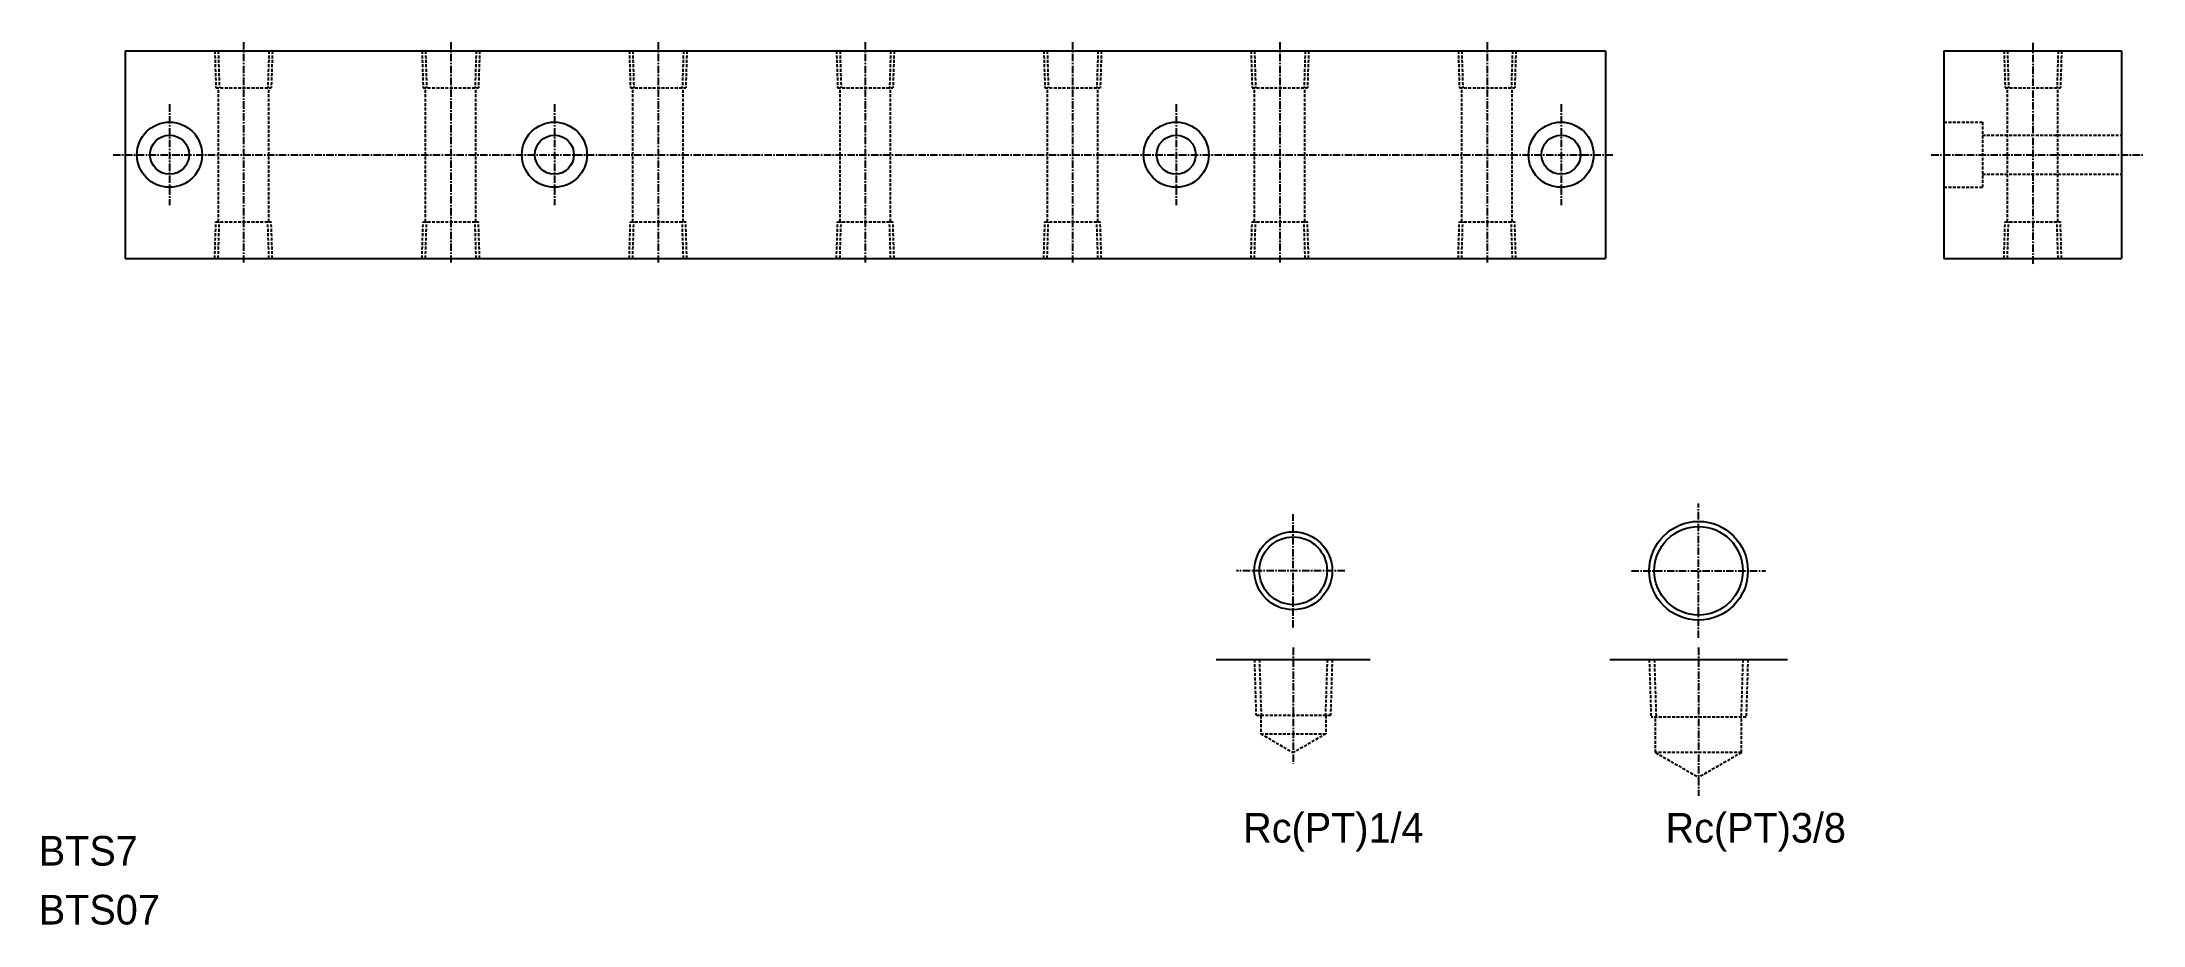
# Model space of a CAD drawing. Extents: x 2948 to 3302, y 7748 to 7897.
import ezdxf
from ezdxf.enums import TextEntityAlignment as Align

# ---------------------------------------------------------------- set-up
doc = ezdxf.new("R2010")
doc.units = 0
doc.linetypes.add('CENTER', pattern=[2, 1.25, -0.25, 0.25, -0.25])
doc.linetypes.add('DASHED', pattern=[0.75, 0.5, -0.25])
doc.layers.get('0').update_dxf_attribs({"linetype": 'CONTINUOUS'})
doc.layers.add('CENTER', color=1, linetype='CENTER')

msp = doc.modelspace()

# ---------------------------------------------------------------- linework, layer by layer
at = {"color": 7, "linetype": 'CONTINUOUS'}
for p, q in [((2961.67, 7895.23), (3211.67, 7895.23)), ((2961.67, 7895.23), (2961.67, 7860.23)), ((3211.67, 7895.23), (3211.67, 7860.23)), ((3268.83, 7895.23), (3298.83, 7895.23)), ((3268.83, 7895.23), (3268.83, 7860.23)), ((3298.83, 7895.23), (3298.83, 7860.23)), ((3211.67, 7886.48), (3211.67, 7886.48)), ((3211.67, 7877.73), (3211.67, 7877.73)), ((2961.67, 7860.23), (3211.67, 7860.23)), ((3268.83, 7860.23), (3298.83, 7860.23)), ((3171.94, 7792.53), (3145.94, 7792.53)), ((3242.39, 7792.53), (3212.39, 7792.53))]:
    msp.add_line(p, q, dxfattribs=at)
at = {"color": 3, "linetype": 'DASHED'}
for p, q in [((2976.81, 7895.23), (2977, 7889.03)), ((2977.39, 7895.23), (2977.58, 7889.03)), ((2985.96, 7895.23), (2985.76, 7889.03)), ((2986.54, 7895.23), (2986.34, 7889.03)), ((3011.81, 7895.23), (3012, 7889.03)), ((3012.39, 7895.23), (3012.58, 7889.03)), ((3020.96, 7895.23), (3020.76, 7889.03)), ((3021.54, 7895.23), (3021.34, 7889.03)), ((3046.81, 7895.23), (3047, 7889.03)), ((3047.39, 7895.23), (3047.58, 7889.03)), ((3055.96, 7895.23), (3055.76, 7889.03)), ((3056.54, 7895.23), (3056.34, 7889.03)), ((3081.81, 7895.23), (3082, 7889.03)), ((3082.39, 7895.23), (3082.58, 7889.03)), ((3090.96, 7895.23), (3090.76, 7889.03)), ((3091.54, 7895.23), (3091.34, 7889.03)), ((3116.81, 7895.23), (3117, 7889.03)), ((3117.39, 7895.23), (3117.58, 7889.03)), ((3125.96, 7895.23), (3125.76, 7889.03)), ((3126.54, 7895.23), (3126.34, 7889.03)), ((3151.81, 7895.23), (3152, 7889.03)), ((3152.39, 7895.23), (3152.58, 7889.03)), ((3160.96, 7895.23), (3160.76, 7889.03)), ((3161.54, 7895.23), (3161.34, 7889.03)), ((3186.81, 7895.23), (3187, 7889.03)), ((3187.39, 7895.23), (3187.58, 7889.03)), ((3195.96, 7895.23), (3195.76, 7889.03)), ((3196.54, 7895.23), (3196.34, 7889.03)), ((3278.97, 7895.23), (3279.16, 7889.03)), ((3279.55, 7895.23), (3279.74, 7889.03)), ((3288.11, 7895.23), (3287.92, 7889.03)), ((3288.69, 7895.23), (3288.5, 7889.03)), ((2977, 7889.03), (2986.34, 7889.03)), ((2977.42, 7866.43), (2977.42, 7889.03)), ((2985.92, 7866.43), (2985.92, 7889.03)), ((3012, 7889.03), (3021.34, 7889.03)), ((3012.42, 7866.43), (3012.42, 7889.03)), ((3020.92, 7866.43), (3020.92, 7889.03)), ((3047, 7889.03), (3056.34, 7889.03)), ((3047.42, 7866.43), (3047.42, 7889.03)), ((3055.92, 7866.43), (3055.92, 7889.03)), ((3082, 7889.03), (3091.34, 7889.03)), ((3082.42, 7866.43), (3082.42, 7889.03)), ((3090.92, 7866.43), (3090.92, 7889.03)), ((3117, 7889.03), (3126.34, 7889.03)), ((3117.42, 7866.43), (3117.42, 7889.03)), ((3125.92, 7866.43), (3125.92, 7889.03)), ((3152, 7889.03), (3161.34, 7889.03)), ((3152.42, 7866.43), (3152.42, 7889.03)), ((3160.92, 7866.43), (3160.92, 7889.03)), ((3187, 7889.03), (3196.34, 7889.03)), ((3187.42, 7866.43), (3187.42, 7889.03)), ((3195.92, 7866.43), (3195.92, 7889.03)), ((3279.16, 7889.03), (3288.5, 7889.03)), ((3279.58, 7866.43), (3279.58, 7889.03)), ((3288.08, 7866.43), (3288.08, 7889.03)), ((3268.83, 7883.23), (3275.33, 7883.23)), ((3275.33, 7883.23), (3275.33, 7872.23)), ((3275.33, 7881.03), (3298.83, 7881.03)), ((3275.33, 7874.43), (3298.83, 7874.43)), ((3268.83, 7872.23), (3275.33, 7872.23)), ((2976.81, 7860.23), (2977, 7866.43)), ((2977, 7866.43), (2986.34, 7866.43)), ((2977.39, 7860.23), (2977.58, 7866.43)), ((2985.96, 7860.23), (2985.76, 7866.43)), ((2986.54, 7860.23), (2986.34, 7866.43)), ((3011.81, 7860.23), (3012, 7866.43)), ((3012, 7866.43), (3021.34, 7866.43)), ((3012.39, 7860.23), (3012.58, 7866.43)), ((3020.96, 7860.23), (3020.76, 7866.43)), ((3021.54, 7860.23), (3021.34, 7866.43)), ((3046.81, 7860.23), (3047, 7866.43)), ((3047, 7866.43), (3056.34, 7866.43)), ((3047.39, 7860.23), (3047.58, 7866.43)), ((3055.96, 7860.23), (3055.76, 7866.43)), ((3056.54, 7860.23), (3056.34, 7866.43)), ((3081.81, 7860.23), (3082, 7866.43)), ((3082, 7866.43), (3091.34, 7866.43)), ((3082.39, 7860.23), (3082.58, 7866.43)), ((3090.96, 7860.23), (3090.76, 7866.43)), ((3091.54, 7860.23), (3091.34, 7866.43)), ((3116.81, 7860.23), (3117, 7866.43)), ((3117, 7866.43), (3126.34, 7866.43)), ((3117.39, 7860.23), (3117.58, 7866.43)), ((3125.96, 7860.23), (3125.76, 7866.43)), ((3126.54, 7860.23), (3126.34, 7866.43)), ((3151.81, 7860.23), (3152, 7866.43)), ((3152, 7866.43), (3161.34, 7866.43)), ((3152.39, 7860.23), (3152.58, 7866.43)), ((3160.96, 7860.23), (3160.76, 7866.43)), ((3161.54, 7860.23), (3161.34, 7866.43)), ((3186.81, 7860.23), (3187, 7866.43)), ((3187, 7866.43), (3196.34, 7866.43)), ((3187.39, 7860.23), (3187.58, 7866.43)), ((3195.96, 7860.23), (3195.76, 7866.43)), ((3196.54, 7860.23), (3196.34, 7866.43)), ((3278.97, 7860.23), (3279.16, 7866.43)), ((3279.16, 7866.43), (3288.5, 7866.43)), ((3279.55, 7860.23), (3279.74, 7866.43)), ((3288.11, 7860.23), (3287.92, 7866.43)), ((3288.69, 7860.23), (3288.5, 7866.43)), ((3152.37, 7792.53), (3152.66, 7783.13)), ((3153.22, 7792.53), (3153.52, 7783.13)), ((3164.67, 7792.53), (3164.37, 7783.13)), ((3165.52, 7792.53), (3165.23, 7783.13)), ((3219.06, 7792.53), (3219.36, 7782.83)), ((3219.91, 7792.53), (3220.22, 7782.83)), ((3234.86, 7792.53), (3234.56, 7782.83)), ((3235.72, 7792.53), (3235.42, 7782.83)), ((3165.23, 7783.13), (3152.66, 7783.13)), ((3153.44, 7783.13), (3153.44, 7780.03)), ((3164.44, 7783.13), (3164.44, 7780.03)), ((3235.42, 7782.83), (3219.36, 7782.83)), ((3220.14, 7776.85), (3220.14, 7782.83)), ((3234.64, 7776.85), (3234.64, 7782.83)), ((3153.44, 7780.03), (3164.44, 7780.03)), ((3153.44, 7780.03), (3158.94, 7776.85)), ((3164.44, 7780.03), (3158.94, 7776.85)), ((3234.64, 7776.85), (3220.14, 7776.85)), ((3220.14, 7776.85), (3227.39, 7772.67)), ((3234.64, 7776.85), (3227.39, 7772.67))]:
    msp.add_line(p, q, dxfattribs=at)
at = {"color": 7, "linetype": 'CONTINUOUS'}
for centre, radius in [((2969.17, 7877.73), 5.5), ((2969.17, 7877.73), 3.3), ((3034.17, 7877.73), 5.5), ((3034.17, 7877.73), 3.3), ((3139.17, 7877.73), 5.5), ((3139.17, 7877.73), 3.3), ((3204.17, 7877.73), 5.5), ((3204.17, 7877.73), 3.3), ((3158.94, 7807.53), 5.72), ((3227.39, 7807.53), 7.47)]:
    msp.add_circle(centre, radius, dxfattribs=at)
at = {"color": 3, "linetype": 'CONTINUOUS'}
for centre, radius in [((3158.94, 7807.53), 6.58), ((3227.39, 7807.53), 8.33)]:
    msp.add_circle(centre, radius, dxfattribs=at)
at = {"layer": 'CENTER', "color": 1, "linetype": 'CENTER'}
for p, q in [((2981.67, 7896.74), (2981.67, 7859.52)), ((3016.67, 7896.74), (3016.67, 7859.52)), ((3051.67, 7896.74), (3051.67, 7859.52)), ((3086.67, 7896.74), (3086.67, 7859.52)), ((3121.67, 7896.74), (3121.67, 7859.52)), ((3156.67, 7896.74), (3156.67, 7859.52)), ((3191.67, 7896.74), (3191.67, 7859.52)), ((3283.83, 7896.59), (3283.83, 7859.07)), ((2969.17, 7886.23), (2969.17, 7869.23)), ((3034.17, 7886.23), (3034.17, 7869.23)), ((3139.17, 7886.23), (3139.17, 7869.23)), ((3204.17, 7886.23), (3204.17, 7869.23)), ((2959.64, 7877.73), (3212.96, 7877.73)), ((3266.69, 7877.73), (3302.44, 7877.73)), ((3158.94, 7797.95), (3158.94, 7817.11)), ((3227.39, 7796.2), (3227.39, 7818.86)), ((3167.67, 7807.53), (3149.37, 7807.53)), ((3216.06, 7807.53), (3238.72, 7807.53)), ((3158.94, 7794.56), (3158.94, 7775.03)), ((3227.39, 7794.56), (3227.39, 7769.54))]:
    msp.add_line(p, q, dxfattribs=at)

# ---------------------------------------------------------------- texts
at = {"color": 7, "linetype": 'CONTINUOUS'}
for s, p in [('Rc(PT)1/4', (3180.95, 7764.17)), ('Rc(PT)3/8', (3252.28, 7764.17))]:
    msp.add_text(s, height=5, dxfattribs=at).set_placement(p, align=Align.MIDDLE_RIGHT)
for s, p in [('BTS7', (2947.09, 7757.79)), ('BTS07', (2947.09, 7747.85))]:
    msp.add_text(s, height=5, dxfattribs=at).set_placement(p)

doc.saveas('drawing.dxf')
